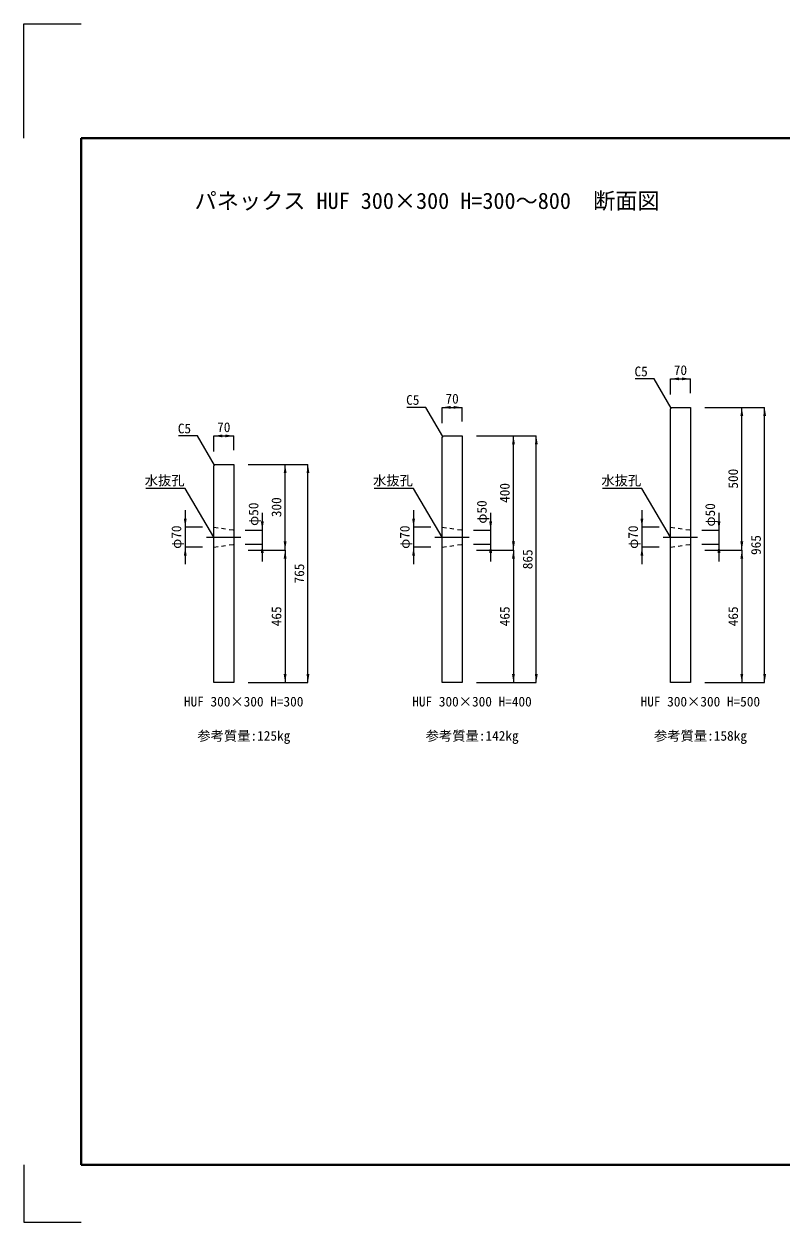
# Model space of a CAD drawing. Units: millimetres at full size. Extents: x 173025 to 194922, y 53822 to 64534.
# Drawn here: x 179722 to 182374, y 53822 to 58022 of the extents above; entities that cross this region are included whole.
import ezdxf
from ezdxf.enums import TextEntityAlignment as Align

# ---------------------------------------------------------------- set-up
doc = ezdxf.new("R2010")
doc.units = ezdxf.units.MM
doc.header["$LTSCALE"] = 20
doc.linetypes.add('USER1', pattern=[28.575, 19.05, -3.175, 3.175, -3.175])
doc.linetypes.add('USER2', pattern=[1.35, 0.75, -0.6])
for name, color, linetype, lineweight in [('Defpoints_3', 8, 'Continuous', 0), ('パネックス', 2, 'Continuous', 13), ('図枠', 5, 'Continuous', 13), ('寸法線', 7, 'Continuous', 13), ('引出線', 4, 'Continuous', 13)]:
    doc.layers.add(name, color=color, linetype=linetype, lineweight=lineweight)
doc.layers.add('文字', color=7, linetype='Continuous')
doc.styles.add('ＭＳ ゴシック', font='')
doc.styles.get('ＭＳ ゴシック').set_extended_font_data('MS Gothic')

# ---------------------------------------------------------------- blocks, each defined once
blk = doc.blocks.new('filled_arrow')
at = {"color": 0, "linetype": 'Continuous', "lineweight": -2}
blk.add_solid([(7.5, 1.25), (0, 0), (7.5, -1.25)], dxfattribs=at)

msp = doc.modelspace()

# ---------------------------------------------------------------- linework, layer by layer
at = {"layer": 'Defpoints_3', "color": 7, "lineweight": 13}
for p, q in [((179721.93, 58021.56), (179921.93, 58021.56)), ((179721.93, 57621.56), (179721.93, 58021.56)), ((179721.93, 54021.56), (179721.93, 53821.56)), ((179721.93, 53821.56), (179921.93, 53821.56))]:
    msp.add_line(p, q, dxfattribs=at)
at = {"layer": 'パネックス'}
for p, q in [((181986.93, 56672.42), (181991.93, 56677.42)), ((181986.93, 55712.42), (181986.93, 56672.42)), ((181991.93, 56677.42), (182056.93, 56677.42)), ((182056.93, 56677.42), (182056.93, 55712.42)), ((181186.93, 56572.42), (181191.93, 56577.42)), ((181191.93, 56577.42), (181256.93, 56577.42)), ((181256.93, 56577.42), (181256.93, 55712.42)), ((181186.93, 55712.42), (181186.93, 56572.42)), ((180386.93, 56472.42), (180391.93, 56477.42)), ((180386.93, 55712.42), (180386.93, 56472.42)), ((180391.93, 56477.42), (180456.93, 56477.42)), ((180456.93, 56477.42), (180456.93, 55712.42)), ((180386.93, 56177.42), (180386.93, 56222.42)), ((181186.93, 56177.42), (181186.93, 56222.42)), ((181986.93, 56177.42), (181986.93, 56222.42)), ((180386.93, 55712.42), (180386.93, 56177.42)), ((181186.93, 55712.42), (181186.93, 56177.42)), ((181986.93, 55712.42), (181986.93, 56177.42)), ((180456.93, 55712.42), (180386.93, 55712.42)), ((181256.93, 55712.42), (181186.93, 55712.42)), ((182056.93, 55712.42), (181986.93, 55712.42))]:
    msp.add_line(p, q, dxfattribs=at)
at = {"layer": 'パネックス', "linetype": 'USER2', "lineweight": 9}
for p, q in [((180386.93, 56257.42), (180456.93, 56247.42)), ((181186.93, 56257.42), (181256.93, 56247.42)), ((181986.93, 56257.42), (182056.93, 56247.42)), ((180386.93, 56187.42), (180456.93, 56197.42)), ((181186.93, 56187.42), (181256.93, 56197.42)), ((181986.93, 56187.42), (182056.93, 56197.42))]:
    msp.add_line(p, q, dxfattribs=at)
at = {"layer": '図枠', "color": 7, "lineweight": 40}
for p, q in [((179921.93, 54021.56), (179921.93, 57621.56)), ((179921.93, 57621.56), (185461.93, 57621.56)), ((179921.93, 54021.56), (185461.93, 54021.56))]:
    msp.add_line(p, q, dxfattribs=at)
at = {"layer": '寸法線'}
for p, q in [((181986.93, 56777.42), (182056.93, 56777.42)), ((181986.93, 56722.42), (181986.93, 56777.42)), ((182056.93, 56727.42), (182056.93, 56777.42)), ((181186.93, 56677.42), (181256.93, 56677.42)), ((181186.93, 56622.42), (181186.93, 56677.42)), ((181256.93, 56627.42), (181256.93, 56677.42)), ((182106.93, 56677.42), (182316.93, 56677.42)), ((182106.93, 56677.42), (182236.93, 56677.42)), ((182236.93, 56177.42), (182236.93, 56677.42)), ((182316.93, 55712.42), (182316.93, 56677.42)), ((180386.93, 56577.42), (180456.93, 56577.42)), ((180386.93, 56522.42), (180386.93, 56577.42)), ((180456.93, 56527.42), (180456.93, 56577.42)), ((181306.93, 56577.42), (181516.93, 56577.42)), ((181306.93, 56577.42), (181436.93, 56577.42)), ((181436.93, 56177.42), (181436.93, 56577.42)), ((181516.93, 55712.42), (181516.93, 56577.42)), ((180506.93, 56477.42), (180716.93, 56477.42)), ((180506.93, 56477.42), (180636.93, 56477.42)), ((180636.93, 56177.42), (180636.93, 56477.42)), ((180716.93, 55712.42), (180716.93, 56477.42)), ((180286.93, 56317.42), (180286.93, 56127.42)), ((180556.93, 56307.42), (180556.93, 56137.42)), ((181086.93, 56317.42), (181086.93, 56127.42)), ((181356.93, 56307.42), (181356.93, 56137.42)), ((181886.93, 56317.42), (181886.93, 56127.42)), ((182156.93, 56307.42), (182156.93, 56137.42)), ((180346.93, 56257.42), (180286.93, 56257.42)), ((180496.93, 56247.42), (180556.93, 56247.42)), ((181146.93, 56257.42), (181086.93, 56257.42)), ((181296.93, 56247.42), (181356.93, 56247.42)), ((181946.93, 56257.42), (181886.93, 56257.42)), ((182096.93, 56247.42), (182156.93, 56247.42)), ((180496.93, 56197.42), (180556.93, 56197.42)), ((181296.93, 56197.42), (181356.93, 56197.42)), ((182096.93, 56197.42), (182156.93, 56197.42)), ((180346.93, 56187.42), (180286.93, 56187.42)), ((180506.93, 56177.42), (180636.93, 56177.42)), ((180506.93, 56177.42), (180636.93, 56177.42)), ((180636.93, 56177.42), (180636.93, 55712.42)), ((181146.93, 56187.42), (181086.93, 56187.42)), ((181306.93, 56177.42), (181436.93, 56177.42)), ((181306.93, 56177.42), (181436.93, 56177.42)), ((181436.93, 56177.42), (181436.93, 55712.42)), ((181946.93, 56187.42), (181886.93, 56187.42)), ((182106.93, 56177.42), (182236.93, 56177.42)), ((182106.93, 56177.42), (182236.93, 56177.42)), ((182236.93, 56177.42), (182236.93, 55712.42)), ((180506.93, 55712.42), (180636.93, 55712.42)), ((180606.97, 55712.42), (180716.93, 55712.42)), ((181306.93, 55712.42), (181436.93, 55712.42)), ((181406.97, 55712.42), (181516.93, 55712.42)), ((182106.93, 55712.42), (182236.93, 55712.42)), ((182206.97, 55712.42), (182316.93, 55712.42))]:
    msp.add_line(p, q, dxfattribs=at)
at = {"layer": '寸法線', "linetype": 'USER1', "lineweight": 9}
for p, q in [((180361.93, 56222.42), (180481.93, 56222.42)), ((181161.93, 56222.42), (181281.93, 56222.42)), ((181961.93, 56222.42), (182081.93, 56222.42))]:
    msp.add_line(p, q, dxfattribs=at)
at = {"layer": '引出線'}
for points in [[(181989.43, 56674.92), (181930.25, 56777.42), (181863.04, 56777.42)], [(181189.43, 56574.92), (181130.25, 56677.42), (181063.04, 56677.42)], [(180389.43, 56474.92), (180330.25, 56577.42), (180263.04, 56577.42)], [(180386.93, 56222.42), (180286.93, 56393.3), (180149.08, 56393.3)], [(181186.93, 56222.42), (181086.93, 56393.3), (180949.08, 56393.3)], [(181986.93, 56222.42), (181886.93, 56393.3), (181749.08, 56393.3)]]:
    msp.add_lwpolyline(points, dxfattribs=at)

# ---------------------------------------------------------------- block references
at = {"layer": '寸法線', "xscale": 4, "yscale": 4}
for p in [(181986.93, 56777.42), (181186.93, 56677.42), (180386.93, 56577.42)]:
    msp.add_blockref('filled_arrow', p, dxfattribs=at)
for p, rotation in [((182056.93, 56777.42), 180), ((181256.93, 56677.42), 180), ((182236.93, 56677.42), 270), ((182316.93, 56677.42), 270), ((180456.93, 56577.42), 180), ((181436.93, 56577.42), 270), ((181516.93, 56577.42), 270), ((180636.93, 56477.42), 270), ((180716.93, 56477.42), 270), ((180286.93, 56257.42), 90), ((181086.93, 56257.42), 90), ((181886.93, 56257.42), 90), ((180556.93, 56247.42), 90), ((181356.93, 56247.42), 90), ((182156.93, 56247.42), 90), ((180556.93, 56197.42), 270), ((180636.93, 56177.42), 90), ((181356.93, 56197.42), 270), ((181436.93, 56177.42), 90), ((182156.93, 56197.42), 270), ((182236.93, 56177.42), 90), ((180286.93, 56187.42), 270), ((180636.93, 56177.42), 270), ((181086.93, 56187.42), 270), ((181436.93, 56177.42), 270), ((181886.93, 56187.42), 270), ((182236.93, 56177.42), 270), ((180636.93, 55712.42), 90), ((180716.93, 55712.42), 90), ((181436.93, 55712.42), 90), ((181516.93, 55712.42), 90), ((182236.93, 55712.42), 90), ((182316.93, 55712.42), 90)]:
    msp.add_blockref('filled_arrow', p, dxfattribs=dict(at, rotation=rotation))
at = {"layer": '引出線', "xscale": 0.2, "yscale": 0.2}
for p, rotation in [((181989.43, 56674.92), 120), ((181189.43, 56574.92), 120), ((180389.43, 56474.92), 120), ((180386.93, 56222.42), 120.3), ((181186.93, 56222.42), 120.3), ((181986.93, 56222.42), 120.3)]:
    msp.add_blockref('filled_arrow', p, dxfattribs=dict(at, rotation=rotation))

# ---------------------------------------------------------------- texts
at = {"layer": '図枠', "color": 7, "style": 'ＭＳ ゴシック'}
msp.add_text('\u3000パネックス HUF 300×300 H=300～800\u3000断面図 ', height=56.96, dxfattribs=at).set_placement((180241.93, 57401.56), align=Align.MIDDLE_LEFT)
at = {"layer": '寸法線', "style": 'ＭＳ ゴシック'}
for p in [(182021.93, 56807.92), (181221.93, 56707.92), (180421.93, 56607.92)]:
    msp.add_text('70', height=34.18, dxfattribs=at).set_placement(p, align=Align.MIDDLE_CENTER)
for s, p in [('500', (182206.43, 56427.42)), ('400', (181406.43, 56377.42)), ('φ50', (180526, 56302.9)), ('300', (180606.43, 56327.42)), ('φ50', (181326, 56310.73)), ('φ50', (182126, 56300.61)), ('φ70', (180256, 56222.42)), ('φ70', (181056, 56222.42)), ('φ70', (181856, 56222.42)), ('965', (182286.43, 56194.92)), ('865', (181486.43, 56144.92)), ('765', (180686.43, 56094.92)), ('465', (180606.43, 55944.92)), ('465', (181406.43, 55944.92)), ('465', (182206.43, 55944.92))]:
    msp.add_text(s, height=34.18, rotation=90, dxfattribs=at).set_placement(p, align=Align.MIDDLE_CENTER)
at = {"layer": '引出線', "style": 'ＭＳ ゴシック'}
for p in [(181884.14, 56820.62), (181084.14, 56720.62), (180284.14, 56620.62)]:
    msp.add_text('C5', height=34.18, dxfattribs=at).set_placement(p, align=Align.TOP_CENTER)
for p in [(180284.68, 56438.33), (181084.68, 56438.33), (181884.68, 56438.33)]:
    msp.add_text('水抜孔', height=34.18, dxfattribs=at).set_placement(p, align=Align.TOP_RIGHT)
at = {"layer": '文字', "style": 'ＭＳ ゴシック'}
for s, p in [('HUF 300×300 H=300', (180282.4, 55663.07)), ('HUF 300×300 H=400', (181082.4, 55663.07)), ('HUF 300×300 H=500', (181882.4, 55663.07)), ('参考質量:125㎏', (180329.02, 55543.07)), ('参考質量:142㎏', (181129.02, 55543.07)), ('参考質量:158㎏', (181929.02, 55543.07))]:
    msp.add_text(s, height=34.18, dxfattribs=at).set_placement(p, align=Align.TOP_LEFT)

doc.saveas('drawing.dxf')
